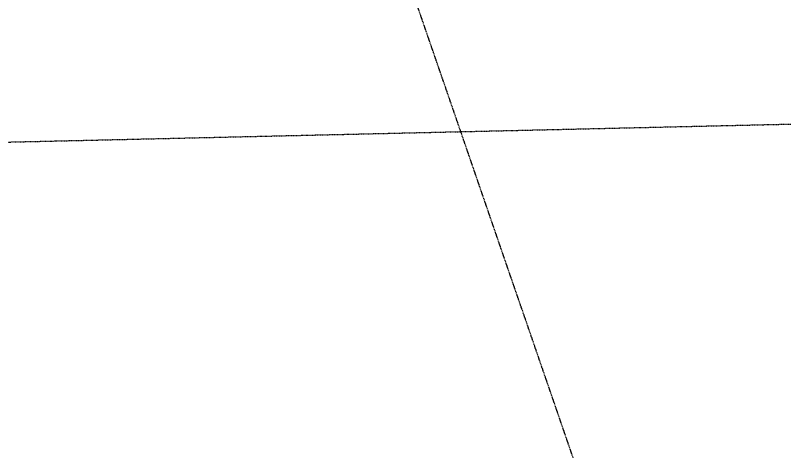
# Model space of a CAD drawing. Header units: millimetres. Extents: x -2479188 to -2300024, y 3874558 to 4053369.
# Drawn here: x -2360015 to -2348213, y 3993291 to 3999982 of the extents above; entities that cross this region are included whole.
import ezdxf

# ---------------------------------------------------------------- set-up
doc = ezdxf.new("R2010")
doc.units = ezdxf.units.MM
doc.linetypes.add('Dash Tight', pattern=[1.2, 0.6, -0.6])
doc.linetypes.add('Grid Line', pattern=[21, 12, -3, 3, -3])
for name, color, linetype, lineweight in [('A-ANNO-DIMS', 211, 'Continuous', 5), ('A-ANNO-DIMS-200', 211, 'Continuous', 5), ('A-DETL', 90, 'Continuous', 18), ('S-GRID', 1, 'Continuous', 5)]:
    doc.layers.add(name, color=color, linetype=linetype, lineweight=lineweight)
doc.styles.add('Arial', font='arial.ttf', dxfattribs={"height": 500})
doc.dimstyles.new('2_5-Diagonal-_deg_-Decimal_O', dxfattribs={"dimscale": 304.8, "dimtxt": 510.1297, "dimasz": 0.984252, "dimexe": 0.656168, "dimexo": 0.0625, "dimgap": 0.984252, "dimtad": 1, "dimdec": 0, "dimzin": 0, "dimdsep": 46, "dimtxsty": 'Arial', "dimblk1": 'OBLIQUE', "dimblk2": 'OBLIQUE', "dimsah": 1, "dimcen": 0.09, "dimdle": 0.656168, "dimazin": 0, "dimtfac": 1, "dimtdec": 4, "dimtix": 1, "dimtmove": 0, "dimatfit": 3, "dimfxl": 3.28084, "dimfxlon": 1, "dimtvp": 1, "dimtfill": 1, "dimtolj": 1, "dimtzin": 0, "dimlwd": 15, "dimlwe": 15, "dimarcsym": 2})

# ---------------------------------------------------------------- blocks, each defined once
blk = doc.blocks.new('DIMBLOCK1-GA - Part A 6m')
at = {"layer": 'A-ANNO-DIMS-200', "lineweight": 15}
for p, q in [((-2349275, 4050159), (-2349545, 4051121)), ((-2349275, 4050159), (-2349171, 4050343)), ((-2349275, 4050159), (-2349379, 4049974)), ((-2349275, 4050159), (-2349275, 4050159)), ((-2349275, 4050159), (-2349221, 4049966)), ((-2359401, 4046998), (-2359726, 4047944)), ((-2359401, 4046998), (-2359308, 4047189)), ((-2359401, 4046998), (-2359494, 4046807)), ((-2359401, 4046998), (-2359336, 4046809))]:
    blk.add_line(p, q, dxfattribs=at)
for start, end in [(105.60457, 109.06324), (105.66741, 109.00041)]:
    blk.add_arc((-2300024, 3874558), 182376, start, end, dxfattribs=at)
at = {"layer": 'A-ANNO-DIMS-200', "color": 0, "lineweight": 15, "insert": (-2355423, 4049315), "char_height": 500, "width": 1958.9, "attachment_point": 1, "rotation": 17.3339, "line_spacing_factor": 0.941778, "style": 'Arial', "bg_fill": 3, "box_fill_scale": 1.25, "bg_fill_color": 256, "bg_fill_true_color": 13158600, "bg_fill_transparency": 0}
blk.add_mtext('3.33°', dxfattribs=at)
blk = doc.blocks.new('_Oblique')
at = {"color": 0, "linetype": 'ByBlock', "lineweight": -2}
blk.add_line((-0.5, -0.5), (0.5, 0.5), dxfattribs=at)

msp = doc.modelspace()

# ---------------------------------------------------------------- linework, layer by layer
at = {"layer": 'A-DETL', "linetype": 'Dash Tight', "lineweight": 5}
msp.add_line((-2457882.9, 3995785), (-2343541, 3998416.2), dxfattribs=at)
at = {"layer": 'S-GRID', "linetype": 'Grid Line'}
msp.add_line((-2342615.6, 3967536.1), (-2369445.3, 4045453.5), dxfattribs=at)

# ---------------------------------------------------------------- next in the draw order: dimensions: what is measured, and where the dimension line sits
at = {"layer": 'A-ANNO-DIMS', "lineweight": 15}
dim = msp.add_angular_dim_3p(base=(-2352670.5, 4049170.5), center=(-2300023.8, 3874558.4), p1=(-2349545.1, 4051121.4), p2=(-2359726.5, 4047943.6), dimstyle='2_5-Diagonal-_deg_-Decimal_O', override={"dimpost": '<>', "dimfxl": 10665.823406}, dxfattribs=at)
dim.commit()
dim.dimension.update_dxf_attribs({"geometry": 'DIMBLOCK1-GA - Part A 6m', "text_midpoint": (-2354526.4, 4049182.2)})

doc.saveas('drawing.dxf')
